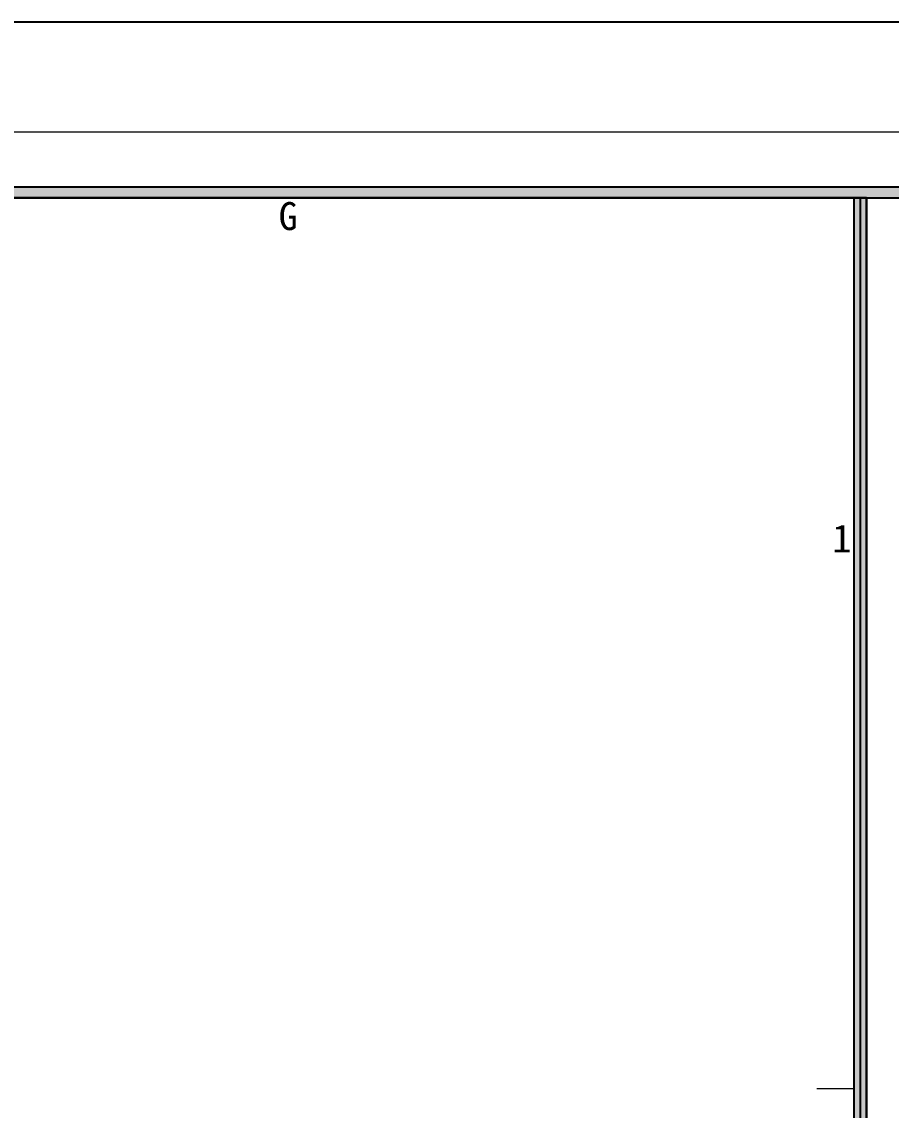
# Model space of a CAD drawing. Header units: millimetres. Extents: x -23568 to 99064, y -162914 to -58422.
# Drawn here: x 1041 to 3016, y -99975 to -97501 of the extents above; entities that cross this region are included whole.
import ezdxf
from ezdxf.enums import TextEntityAlignment as Align

# ---------------------------------------------------------------- set-up
doc = ezdxf.new("R2010")
doc.units = ezdxf.units.MM
doc.header["$LTSCALE"] = 0.01
doc.layers.add('W-图框', color=251, linetype='Continuous')
doc.styles.add('A2图框$0$WMF-黑体0', font='simhei.ttf')

# ---------------------------------------------------------------- blocks, each defined once
blk = doc.blocks.new('ET634563464')
at = {"layer": 'W-图框', "linetype": 'ByBlock'}
h = blk.add_hatch(color=153, dxfattribs=at)
h.paths.add_polyline_path([(85815.6, 34916.5), (107555.1, 34916.5), (107555.1, 19318.8), (85815.6, 19318.8)])
h.paths.add_polyline_path([(85843.2, 34888.8), (107527.5, 34888.8), (107527.5, 19346.4), (85843.2, 19346.4)], flags=16)
blk.add_hatch(color=153, dxfattribs=at).paths.add_polyline_path([(105283.5, 34888.8), (105314.8, 34888.8), (105314.8, 19346.4), (105283.5, 19346.4)])
at = {"layer": 'W-图框', "color": 2, "lineweight": 0}
blk.add_line((105189.6, 32649.3), (105283.5, 32649.3), dxfattribs=at)
at = {"layer": 'W-图框', "color": 151, "linetype": 'ByBlock'}
blk.add_lwpolyline([(84736.9, 35331.4), (107970, 35331.4), (107970, 18903.9), (84736.9, 18903.9)], close=True, dxfattribs=at)
at = {"layer": 'W-图框', "color": 2, "lineweight": 0}
blk.add_lwpolyline([(85013.5, 35054.8), (107693.4, 35054.8), (107693.4, 19180.5), (85013.5, 19180.5)], close=True, dxfattribs=at)
at = {"layer": 'W-图框', "color": 153, "linetype": 'ByBlock'}
for points in [[(85815.6, 34916.5), (107555.1, 34916.5), (107555.1, 19318.8), (85815.6, 19318.8)], [(85843.2, 34888.8), (85843.2, 19346.4), (105314.8, 19346.4), (105314.8, 34888.8)], [(85843.2, 34888.8), (107527.5, 34888.8), (107527.5, 19346.4), (85843.2, 19346.4)], [(105283.5, 34888.8), (105314.8, 34888.8), (105314.8, 19346.4), (105283.5, 19346.4)], [(107527.5, 19346.4), (105314.8, 19346.4), (105314.8, 34888.8), (107527.5, 34888.8)]]:
    blk.add_lwpolyline(points, close=True, dxfattribs=at)
at = {"layer": 'W-图框', "color": 2, "lineweight": 0, "style": 'A2图框$0$WMF-黑体0'}
for s, p in [('G', (103860.9, 34842.8)), ('1', (105252.9, 34032.2))]:
    blk.add_text(s, height=70.4, dxfattribs=at).set_placement(p, align=Align.MIDDLE)

msp = doc.modelspace()

# ---------------------------------------------------------------- linework, layer by layer
at = {"color": 153, "lineweight": -3}
msp.add_lwpolyline([(-14639.9, -97901.1), (2945.9, -97901.1), (2945.9, -111949.6), (-14639.9, -111949.6)], close=True, dxfattribs=at)

# ---------------------------------------------------------------- block references
at = {"xscale": 0.9038816989722264, "yscale": 0.9038816989722264, "zscale": 0.9038816989722264}
msp.add_blockref('ET634563464', (-92232.1, -129436.5), dxfattribs=at)

doc.saveas('drawing.dxf')
